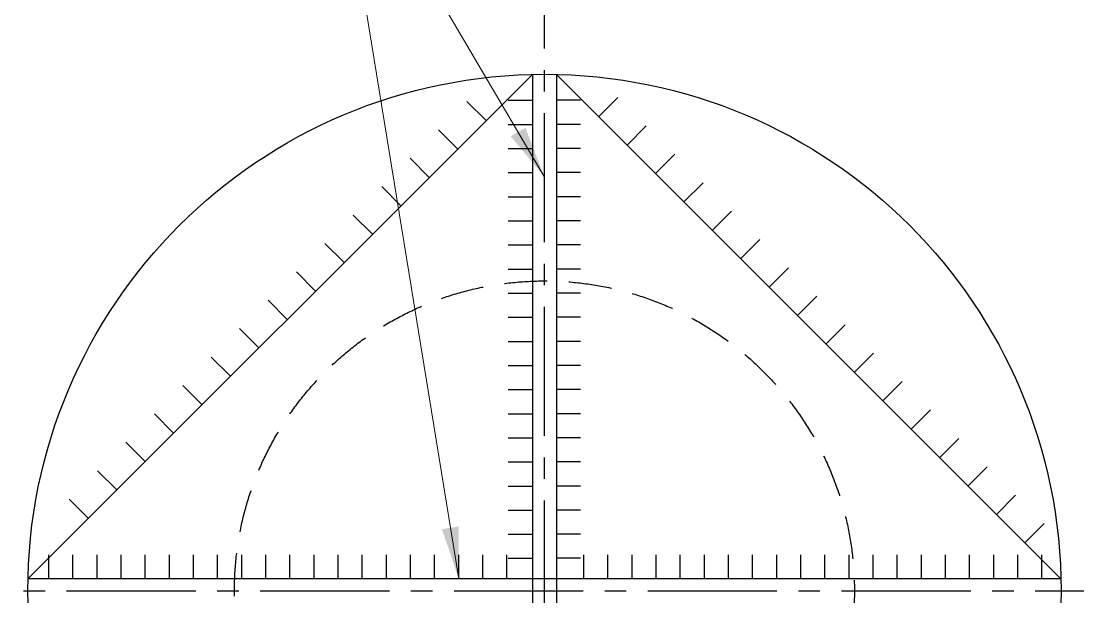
# Model space of a CAD drawing. Header units: millimetres. Extents: x -121190 to 167528, y -50070 to 22631.
# Drawn here: x 23907 to 26976, y 5159 to 6831 of the extents above; entities that cross this region are included whole.
import ezdxf

# ---------------------------------------------------------------- set-up
doc = ezdxf.new("R2010")
doc.units = ezdxf.units.MM
doc.header["$MEASUREMENT"] = 0
doc.linetypes.add('CENTER2', pattern=[1.125, 0.75, -0.125, 0.125, -0.125])
doc.linetypes.add('HIDDEN', pattern=[0.375, 0.25, -0.125])
for name, color, linetype in [('04.HIDDEN', 8, 'HIDDEN'), ('10.HATCH', 9, 'Continuous'), ('CDC.01.AXIS', 160, 'CENTER2')]:
    doc.layers.add(name, color=color, linetype=linetype)
doc.layers.add('CDC_03.BORDER', color=3, linetype='Continuous', lineweight=25)
doc.layers.add('CDC_11.NOTE', color=8, linetype='Continuous', lineweight=18)
doc.styles.get("Standard").update_dxf_attribs({"font": 'txt_____.ttf'})
doc.dimstyles.new('DIM 1-100', dxfattribs={"dimscale": 100, "dimtxt": 4, "dimasz": 1.5, "dimexe": 1, "dimexo": 0, "dimgap": 1, "dimtad": 1, "dimdec": 0, "dimdsep": 46, "dimtxsty": 'Standard', "dimblk": 'ARCHTICK', "dimcen": 0, "dimdle": 1, "dimclrd": 256, "dimclre": 256, "dimclrt": 7, "dimazin": 2, "dimtp": 0.1, "dimtm": 0.1, "dimtfac": 0.71, "dimtdec": 0, "dimtofl": 0, "dimtmove": 2, "dimatfit": 3, "dimfxl": 1, "dimtolj": 1, "dimlwd": -1, "dimlwe": -1, "dimarcsym": 0})

# ---------------------------------------------------------------- blocks, each defined once
blk = doc.blocks.new('_ArchTick')
at = {"color": 0, "linetype": 'ByBlock', "const_width": 0.15}
blk.add_lwpolyline([(-0.5, -0.5), (0.5, 0.5)], dxfattribs=at)

msp = doc.modelspace()

# ---------------------------------------------------------------- linework, layer by layer
at = {"layer": '04.HIDDEN', "ltscale": 500}
msp.add_circle((25426.9, 5176.8), 900, dxfattribs=at)
at = {"layer": '10.HATCH', "ltscale": 10}
for p, q in [((25201.8, 6598.1), (25257.5, 6542.4)), ((25321.9, 6601.3), (25391.9, 6601.3)), ((25531.9, 6601.3), (25461.9, 6601.3)), ((25584.4, 6553.9), (25640.1, 6609.6)), ((25119.3, 6515.6), (25175.1, 6459.9)), ((25321.9, 6531.3), (25391.9, 6531.3)), ((25531.9, 6531.3), (25461.9, 6531.3)), ((25666.9, 6471.5), (25722.6, 6527.1)), ((25321.9, 6461.3), (25391.9, 6461.3)), ((25531.9, 6461.3), (25461.9, 6461.3)), ((25749.4, 6389), (25805.1, 6444.6)), ((25036.8, 6433.2), (25092.6, 6377.4)), ((25321.9, 6391.3), (25391.9, 6391.3)), ((25531.9, 6391.3), (25461.9, 6391.3)), ((25831.9, 6306.5), (25887.6, 6362.1)), ((24954.3, 6350.7), (25010.1, 6294.9)), ((25321.9, 6321.3), (25391.9, 6321.3)), ((25531.9, 6321.3), (25461.9, 6321.3)), ((24871.8, 6268.2), (24927.6, 6212.4)), ((25914.4, 6224), (25970.1, 6279.6)), ((25321.9, 6251.3), (25391.9, 6251.3)), ((25531.9, 6251.3), (25461.9, 6251.3)), ((24789.3, 6185.7), (24845.1, 6129.9)), ((25321.9, 6181.3), (25391.9, 6181.3)), ((25531.9, 6181.3), (25461.9, 6181.3)), ((25996.9, 6141.5), (26052.6, 6197.1)), ((25321.9, 6111.3), (25391.9, 6111.3)), ((25531.9, 6111.3), (25461.9, 6111.3)), ((26079.4, 6059), (26135.1, 6114.7)), ((24706.8, 6103.2), (24762.6, 6047.4)), ((24624.3, 6020.7), (24680.1, 5964.9)), ((25321.9, 6041.3), (25391.9, 6041.3)), ((25531.9, 6041.3), (25461.9, 6041.3)), ((26161.9, 5976.5), (26217.6, 6032.2)), ((25321.9, 5971.3), (25391.9, 5971.3)), ((25531.9, 5971.3), (25461.9, 5971.3)), ((24541.7, 5938.2), (24597.6, 5882.4)), ((26244.4, 5894), (26300.1, 5949.7)), ((25321.9, 5901.3), (25391.9, 5901.3)), ((25531.9, 5901.3), (25461.9, 5901.3)), ((26326.9, 5811.5), (26382.6, 5867.2)), ((24459.2, 5855.7), (24515.1, 5799.9)), ((25321.9, 5831.3), (25391.9, 5831.3)), ((25531.9, 5831.3), (25461.9, 5831.3)), ((24376.7, 5773.3), (24432.6, 5717.4)), ((26409.4, 5729), (26465.1, 5784.7)), ((26409.4, 5729), (26465.1, 5784.7)), ((25321.9, 5761.3), (25391.9, 5761.3)), ((25531.9, 5761.3), (25461.9, 5761.3)), ((24294.2, 5690.8), (24350.1, 5634.9)), ((25321.9, 5691.3), (25391.9, 5691.3)), ((25531.9, 5691.3), (25461.9, 5691.3)), ((26491.9, 5646.5), (26547.6, 5702.2)), ((25321.9, 5621.3), (25391.9, 5621.3)), ((25531.9, 5621.3), (25461.9, 5621.3)), ((26574.4, 5564), (26630, 5619.7)), ((24211.7, 5608.3), (24267.6, 5552.4)), ((24129.2, 5525.8), (24185.1, 5469.9)), ((25321.9, 5551.3), (25391.9, 5551.3)), ((25531.9, 5551.3), (25461.9, 5551.3)), ((26656.9, 5481.5), (26712.5, 5537.2)), ((25321.9, 5481.3), (25391.9, 5481.3)), ((25531.9, 5481.3), (25461.9, 5481.3)), ((24046.7, 5443.3), (24102.6, 5387.4)), ((26739.4, 5399), (26795, 5454.7)), ((25321.9, 5411.3), (25391.9, 5411.3)), ((25531.9, 5411.3), (25461.9, 5411.3)), ((26821.9, 5316.5), (26877.5, 5372.2)), ((25321.9, 5341.3), (25391.9, 5341.3)), ((25531.9, 5341.3), (25461.9, 5341.3)), ((23987.9, 5211.8), (23987.9, 5281.8)), ((24057.9, 5211.8), (24057.9, 5281.8)), ((24127.9, 5211.8), (24127.9, 5281.8)), ((24197.9, 5211.8), (24197.9, 5281.8)), ((24267.9, 5211.8), (24267.9, 5281.8)), ((24337.9, 5211.8), (24337.9, 5281.8)), ((24407.9, 5211.8), (24407.9, 5281.8)), ((24477.9, 5211.8), (24477.9, 5281.8)), ((24547.9, 5211.8), (24547.9, 5281.8)), ((24617.9, 5211.8), (24617.9, 5281.8)), ((24687.9, 5211.8), (24687.9, 5281.8)), ((24757.9, 5211.8), (24757.9, 5281.8)), ((24827.9, 5211.8), (24827.9, 5281.8)), ((24897.9, 5211.8), (24897.9, 5281.8)), ((24967.9, 5211.8), (24967.9, 5281.8)), ((25037.9, 5211.8), (25037.9, 5281.8)), ((25107.9, 5211.8), (25107.9, 5281.8)), ((25177.9, 5211.8), (25177.9, 5281.8)), ((25247.9, 5211.8), (25247.9, 5281.8)), ((25317.9, 5211.8), (25317.9, 5281.8)), ((25541.2, 5211.8), (25541.2, 5281.8)), ((25611.2, 5211.8), (25611.2, 5281.8)), ((25681.2, 5211.8), (25681.2, 5281.8)), ((25751.2, 5211.8), (25751.2, 5281.8)), ((25821.2, 5211.8), (25821.2, 5281.8)), ((25891.2, 5211.8), (25891.2, 5281.8)), ((25961.2, 5211.8), (25961.2, 5281.8)), ((26031.2, 5211.8), (26031.2, 5281.8)), ((26101.2, 5211.8), (26101.2, 5281.8)), ((26171.2, 5211.8), (26171.2, 5281.8)), ((26241.2, 5211.8), (26241.2, 5281.8)), ((26311.2, 5211.8), (26311.2, 5281.8)), ((26381.2, 5211.8), (26381.2, 5281.8)), ((26451.2, 5211.8), (26451.2, 5281.8)), ((26521.2, 5211.8), (26521.2, 5281.8)), ((26591.2, 5211.8), (26591.2, 5281.8)), ((26661.2, 5211.8), (26661.2, 5281.8)), ((26731.2, 5211.8), (26731.2, 5281.8)), ((26801.2, 5211.8), (26801.2, 5281.8)), ((26871.2, 5211.8), (26871.2, 5281.8)), ((25321.9, 5271.3), (25391.9, 5271.3)), ((25531.9, 5271.3), (25461.9, 5271.3))]:
    msp.add_line(p, q, dxfattribs=at)
at = {"layer": 'CDC.01.AXIS', "ltscale": 500}
for p, q in [((25426.3, 7126.8), (25426.3, 3226.8)), ((23476.9, 5176.8), (27376.9, 5176.8))]:
    msp.add_line(p, q, dxfattribs=at)
at = {"layer": 'CDC_03.BORDER', "ltscale": 10}
for p, q in [((25391.9, 6676.5), (23926.9, 5211.8)), ((25391.9, 6676.8), (25391.9, 3676.8)), ((25461.9, 6676.8), (25461.9, 3676.8)), ((25461.9, 6676.5), (26926.5, 5211.8)), ((25461.9, 5211.8), (23926.9, 5211.8)), ((26926.9, 5211.8), (25461.9, 5211.8))]:
    msp.add_line(p, q, dxfattribs=at)
msp.add_circle((25426.9, 5176.8), 1500, dxfattribs=at)

# ---------------------------------------------------------------- leaders
at = {"layer": 'CDC_11.NOTE'}
for points in [[(25426.3, 6380.1), (24820.3, 7408), (22314.7, 7408)], [(25177.9, 5211.8), (24820.3, 7408), (22314.7, 7408)]]:
    msp.add_leader(points, dimstyle='DIM 1-100', dxfattribs=at)

doc.saveas('drawing.dxf')
